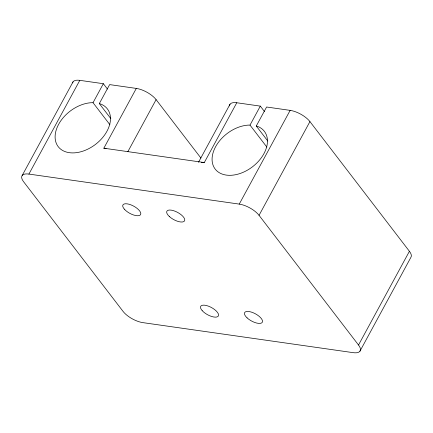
<?xml version="1.0" encoding="UTF-8"?>
<svg xmlns="http://www.w3.org/2000/svg" width="433" height="433" viewBox="0 0 433 433"><rect width="100%" height="100%" fill="white"/><g stroke="black" fill="none" stroke-linecap="round" stroke-linejoin="round"><path stroke-width="0.65" d="M22.148 175.571L73.036 81.837M267.8 141.028L256.282 126.014L266.598 107.011L290.142 110.372A16.102 6.549 28.5 0 1 309.936 121.597L409.418 251.286L358.524 345.014A16.102 6.549 28.5 0 1 353.198 352.657L142.858 322.628A16.102 6.549 28.5 0 1 123.064 311.403L23.582 181.714A16.102 6.549 28.5 0 1 28.908 174.077L79.802 80.343L103.346 83.704L107.46 89.068M200.907 158.05L156.102 99.639A16.102 6.549 28.5 0 0 136.308 88.413L109.625 84.603L99.314 103.595L100.023 103.779A30.997 20.914 -37.5 0 1 96.104 143.924A30.997 20.914 -37.5 0 1 55.251 139.285A30.997 20.914 -37.5 0 1 90.833 102.735L93.03 102.708L103.346 83.704M106.139 148.66A16.102 6.549 28.5 0 0 103.844 148.205L136.308 88.413M127.816 151.734L156.102 99.639M198.514 162.267L230.015 104.25M201.307 162.407A16.102 6.549 28.5 0 1 204.306 162.548L236.775 102.756L260.32 106.117L264.433 111.481M256.282 126.014L258.084 126.604A30.997 20.914 -37.5 0 1 251.822 167.3A30.997 20.914 -37.5 0 1 212.11 160.54A30.997 20.914 -37.5 0 1 249.154 125.083L250.003 125.11L260.32 106.117M28.908 174.077L239.254 204.105L290.142 110.372M358.524 345.014L259.048 215.331L309.936 121.597M359.964 351.163L410.852 257.429A16.102 6.549 28.5 0 0 409.418 251.286M103.844 148.205L204.306 162.548M250.003 125.11L266.874 147.101M99.314 103.595L110.832 118.61M93.03 102.708L109.895 124.693M239.254 204.105A16.102 6.549 28.5 0 1 259.048 215.331M229.517 105.917A16.102 6.549 28.5 0 1 236.775 102.756M72.598 82.898A16.102 6.549 28.5 0 1 79.802 80.343M202.184 310.629A10.067 4.092 28.5 0 0 217.794 316.583A10.067 4.092 28.5 0 0 208.63 306.228A10.067 4.092 28.5 0 0 202.184 310.629M247.075 317.865A10.067 4.092 28.5 0 0 262.236 322.385A10.067 4.092 28.5 0 0 251.151 312.02A10.067 4.092 28.5 0 0 247.075 317.865M124.32 209.134A10.067 4.092 28.5 0 0 139.956 215.233A10.067 4.092 28.5 0 0 131.01 204.896A10.067 4.092 28.5 0 0 124.32 209.134M169.303 216.473A10.067 4.092 28.5 0 0 184.463 220.992A10.067 4.092 28.5 0 0 173.379 210.627A10.067 4.092 28.5 0 0 169.303 216.473"/></g></svg>
